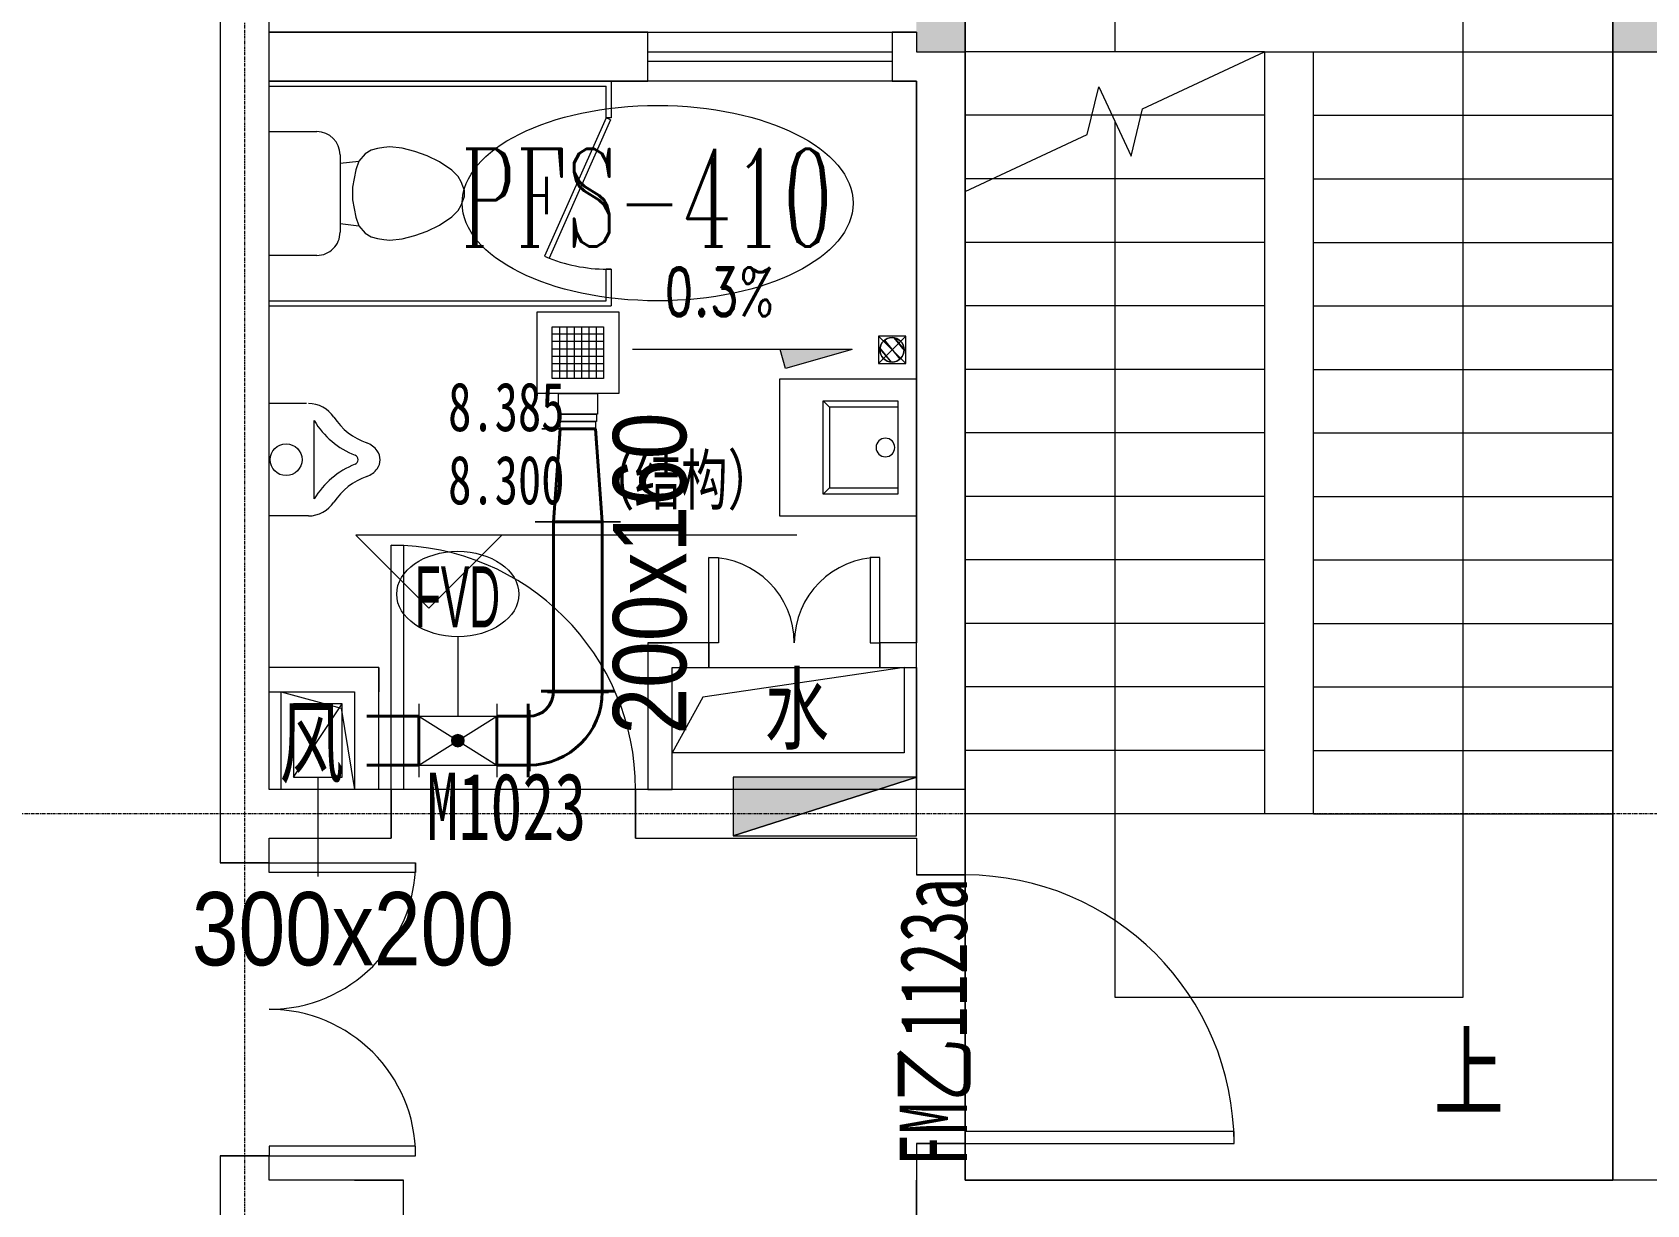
# Model space of a CAD drawing. Header units: millimetres. Extents: x 147619 to 200208, y -27981 to 8299.
# Drawn here: x 164431 to 171039, y -6250 to -1450 of the extents above; entities that cross this region are included whole.
import ezdxf

# ---------------------------------------------------------------- set-up
doc = ezdxf.new("R2010")
doc.units = ezdxf.units.MM
doc.linetypes.add('架空线', pattern=[3.97, 2.38, -1.59])
doc.linetypes.add('轴网线', pattern=[22.24, 12.7, -3.18, 3.18, -3.18])
for name, color, linetype, lineweight in [('0-1', 7, 'Continuous', 5), ('M-EQPM-IDEN', 7, 'Continuous', 5), ('M-HVAC-DUCT-IDEN', 7, 'Continuous', 5)]:
    doc.layers.add(name, color=color, linetype=linetype, lineweight=lineweight)
for name, color, linetype, lineweight, true_color in [('0-2', 7, 'Continuous', 5, 0x515151), ('A-ANNO-NOTE-1', 7, 'Continuous', 5, 0x515151), ('A-ANNO-NOTE-2', 7, 'Continuous', 5, 0x5151ff), ('A-ANNO-NOTE-3', 7, 'Continuous', 5, 0x888888), ('A-ANNO-NOTE-4', 7, 'Continuous', 5, 0xff8000), ('A-AREA-IDEN-1', 7, 'Continuous', 5, 0x515151), ('A-DETL-GENF-1', 7, 'Continuous', 5, 0xe1e1e1), ('A-DETL-GENF-2', 7, 'Continuous', 5, 0x515151), ('A-DETL-GENF-3', 7, 'Continuous', 5, 0x888888), ('A-DETL-GENF-4', 7, 'Continuous', 13, 0xff8000), ('A-DETL-GENF-5', 7, 'Continuous', 5, 0xff8000), ('A-DETL-MEDM-1', 7, 'Continuous', 5, 0x515151), ('A-DOOR-1', 7, 'Continuous', 5, 0x515151), ('A-DOOR-2', 7, 'Continuous', 5, 0x5151be), ('A-DOOR-IDEN-1', 7, 'Continuous', 5, 0x515151), ('A-FLOR-1', 7, 'Continuous', 5, 0x7f7f7f), ('A-GLAZ-2', 7, 'Continuous', 5, 0x515151), ('A-WALL-1', 7, 'Continuous', 5, 0x515151), ('G-ANNO-DIMS-1', 7, 'Continuous', 5, 0x515151), ('G-ANNO-DIMS-2', 7, 'Continuous', 5, 0x5151ff), ('I-WALL-1', 7, 'Continuous', 5, 0x515151), ('M-EQPM-1', 4, 'Continuous', 5, 0x00ffff), ('M-EQPM-IDEN-1', 3, 'Continuous', 5, 0x00ff00), ('M-HVAC-DUCT-1', 7, 'Continuous', 40, 0xff8000), ('M-HVAC-DUCT-2', 7, 'Continuous', 5, 0xff8000), ('M-HVAC-DUCT-3', 7, 'Continuous', 13, 0xff8000), ('M-HVAC-DUCT-ANNO-1', 7, 'Continuous', 5, 0xff8000), ('M-HVAC-DUCT-IDEN-1', 3, 'Continuous', 5, 0x00ff00), ('P-SANR-FIXT-1', 7, 'Continuous', 5, 0x515151), ('P-SANR-FIXT-2', 7, 'Continuous', 5, 0x5151ff), ('P-SANR-FIXT-HDLN-1', 7, 'Continuous', 5, 0x515151), ('S-GRID-1', 7, '轴网线', 5, 0x5151ff), ('S-STRS-1', 7, 'Continuous', 5, 0x515151), ('S-STRS-2', 7, '架空线', 5, 0x515151), ('S-STRS-ANNO-1', 7, 'Continuous', 5, 0x5151ff), ('S-STRS-IDEN-1', 7, 'Continuous', 5, 0x515151), ('S-STRS-MBND-1', 7, 'Continuous', 5, 0x515151)]:
    doc.layers.add(name, color=color, linetype=linetype, lineweight=lineweight, true_color=true_color)
doc.styles.add('Arial Unicode MS', font='ARIALUNI.TTF', dxfattribs={"width": 0.5, "height": 250})
doc.styles.add('Complex', font='complex_.ttf', dxfattribs={"width": 0.6, "height": 400})
doc.styles.add('RomanD_1', font='romand__.ttf', dxfattribs={"width": 0.7, "height": 200})
doc.styles.add('TJ_FangSong_Narrow_1', font='', dxfattribs={"height": 300})
doc.styles.add('仿宋', font='', dxfattribs={"width": 0.7, "height": 300})
doc.styles.add('仿宋_2', font='', dxfattribs={"width": 0.7, "height": 275})
doc.styles.add('仿宋_3', font='', dxfattribs={"width": 0.7, "height": 200})
doc.styles.get('TJ_FangSong_Narrow_1').set_extended_font_data('TJ_FangSong_Narrow')
doc.styles.get('仿宋').set_extended_font_data('FangSong')
doc.styles.get('仿宋_2').set_extended_font_data('FangSong')
doc.styles.get('仿宋_3').set_extended_font_data('FangSong')

# ---------------------------------------------------------------- blocks, each defined once
blk = doc.blocks.new('TJ单扇平开门 - M1023-2001523-10-003 三层空调通风平面图')
at = {"layer": 'A-DOOR-1'}
for p, q in [((450, -100), (500, -100)), ((450, -1100), (450, -100)), ((500, -100), (500, -1100)), ((500, -1100), (450, -1100))]:
    blk.add_line(p, q, dxfattribs=at)
at = {"layer": 'A-DOOR-2'}
blk.add_arc((500, -100), 1000, 180, 270, dxfattribs=at)
blk = doc.blocks.new('左右推拉窗 - C1015-1399711-10-003 三层空调通风平面图')
at = {"layer": 'A-GLAZ-2'}
for p, q in [((-490.5, -166.9), (-490.5, 33.1)), ((-490.5, 33.1), (509.5, 33.1)), ((509.5, 33.1), (509.5, -166.9)), ((-490.5, -46.9), (509.5, -46.9)), ((509.5, -86.9), (-490.5, -86.9)), ((509.5, -166.9), (-490.5, -166.9))]:
    blk.add_line(p, q, dxfattribs=at)
blk = doc.blocks.new('TJ小便器-壁挂式 - 标准-869850-10-003 三层空调通风平面图')
at = {"layer": 'A-DETL-GENF-2'}
for p, q in [((165553.2, -2970), (165400, -2970)), ((165400, -3430), (165400, -2970)), ((165585, -3360), (165585, -3040)), ((165561.2, -3430), (165400, -3430))]:
    blk.add_line(p, q, dxfattribs=at)
blk.add_circle((165470, -3200), 65, dxfattribs=at)
for centre, radius, start, end in [((165561.2, -3095), 125, 33.3897, 90), ((165889.6, -2878.5), 268.3, 213.3897, 250.50602), ((165875.5, -2866.2), 338.5, 210.89349, 248.60828), ((165770, -3216.3), 90, 36.06567, 70.50602), ((165792.4, -3200), 62.3, 323.93433, 36.06567), ((165875.5, -3533.8), 338.5, 111.39172, 149.10651), ((165744.7, -3200), 20, 291.39172, 68.60828), ((165770, -3183.7), 90, 289.49398, 323.93433), ((165889.6, -3521.5), 268.3, 109.49398, 146.6103), ((165561.2, -3305), 125, 270, 326.6103)]:
    blk.add_arc(centre, radius, start, end, dxfattribs=at)
blk = doc.blocks.new('消火栓明装 - 消火栓明装-1641868-10-003 三层空调通风平面图')
at = {"layer": 'A-DETL-GENF-3'}
blk.add_hatch(color=256, dxfattribs=at).paths.add_polyline_path([(-375, -240), (375, 0), (-375, 0), (-375, -100)], flags=0)
at = {"layer": 'A-DETL-GENF-2'}
for p, q in [((375, 0), (-375, 0)), ((-375, 0), (-375, -50)), ((375, 0), (218.8, -50)), ((218.8, -50), (375, 0)), ((375, -50), (375, 0)), ((218.8, -50), (-375, -240)), ((-375, -240), (218.8, -50)), ((-375, -50), (-375, -240)), ((375, -240), (375, -50)), ((-375, -240), (375, -240))]:
    blk.add_line(p, q, dxfattribs=at)
blk = doc.blocks.new('TJ单扇平开门 - FMB1222a-1649782-10-003 三层空调通风平面图')
at = {"layer": 'A-DOOR-1'}
for p, q in [((550, 1200), (500, 1200)), ((500, 1200), (500, 100)), ((550, 100), (550, 1200)), ((500, 100), (550, 100))]:
    blk.add_line(p, q, dxfattribs=at)
at = {"layer": 'A-DOOR-2'}
blk.add_arc((550, 100), 1100, 90, 180, dxfattribs=at)
blk = doc.blocks.new('单个座便器隔间 - 单个座便器隔间-1853707-10-003 三层空调通风平面图')
at = {"layer": 'P-SANR-FIXT-1'}
for p, q in [((-10, 0), (-10, 1400)), ((-10, 1400), (140, 1400)), ((140, 1400), (140, 1380)), ((148.1, 1398.3), (140, 1380)), ((148.1, 1398.3), (714.5, 1146.1)), ((760, 1400), (910, 1400)), ((760, 1400), (760, 1380)), ((910, 0), (910, 1400)), ((10, 0), (10, 1380)), ((140, 1380), (10, 1380)), ((140, 1380), (706.4, 1127.8)), ((890, 1380), (760, 1380)), ((890, 0), (890, 1380)), ((706.4, 1127.8), (714.5, 1146.1)), ((437.3, 799.5), (402.4, 786.8)), ((462.7, 799.5), (437.3, 799.5)), ((497.6, 786.8), (462.7, 799.5)), ((355, 748.7), (319.8, 697.9)), ((380.4, 774.1), (355, 748.7)), ((402.4, 786.8), (380.4, 774.1)), ((519.6, 774.1), (497.6, 786.8)), ((545, 748.7), (519.6, 774.1)), ((580.2, 697.9), (545, 748.7)), ((319.8, 697.9), (296.1, 647.1)), ((603.9, 647.1), (580.2, 697.9)), ((277.6, 596.3), (263.9, 545.3)), ((296.1, 647.1), (277.6, 596.3)), ((622.4, 596.3), (603.9, 647.1)), ((636.1, 545.3), (622.4, 596.3)), ((263.9, 545.3), (259.5, 494.7)), ((640.5, 494.7), (636.1, 545.3)), ((259.5, 494.7), (261.7, 469.4)), ((261.7, 469.4), (266.2, 443.9)), ((633.8, 443.9), (638.3, 469.4)), ((638.3, 469.4), (640.5, 494.7)), ((266.2, 443.9), (273, 418.5)), ((273, 418.5), (287.4, 393.1)), ((612.6, 393.1), (627, 418.5)), ((627, 418.5), (633.8, 443.9)), ((287.4, 393.1), (317.7, 367.7)), ((317.7, 367.7), (352.6, 355)), ((326.5, 290.9), (317.7, 367.7)), ((352.6, 355), (424.6, 342.3)), ((424.6, 342.3), (475.4, 342.3)), ((475.4, 342.3), (547.4, 355)), ((547.4, 355), (582.3, 367.7)), ((573.5, 290.9), (582.3, 367.7)), ((582.3, 367.7), (612.6, 393.1)), ((291.3, 290.9), (608.8, 290.9)), ((196.6, 0), (196.6, 196.2)), ((703.4, 196.2), (703.4, 0)), ((703.4, 0), (196.6, 0))]:
    blk.add_line(p, q, dxfattribs=at)
for centre, radius, start, end in [((88.8, 1389.2), 671.3, 338.77043, 0.92479), ((291.3, 196.2), 94.6, 90, 180), ((608.8, 196.2), 94.6, 360, 90)]:
    blk.add_arc(centre, radius, start, end, dxfattribs=at)
blk = doc.blocks.new('TJ双扇平开门 - M1222-1543866-10-003 三层空调通风平面图')
at = {"layer": 'A-DOOR-1'}
for p, q in [((-600, 100), (-600, 700)), ((-600, 700), (-560, 700)), ((-560, 700), (-560, 100)), ((600, 700), (560, 700)), ((560, 700), (560, 100)), ((600, 100), (600, 700)), ((-560, 100), (-600, 100)), ((560, 100), (600, 100))]:
    blk.add_line(p, q, dxfattribs=at)
at = {"layer": 'A-DOOR-2'}
for centre, start, end in [((-600, 100), 0, 90), ((600, 100), 90, 180)]:
    blk.add_arc(centre, 600, start, end, dxfattribs=at)
blk = doc.blocks.new('TJ双扇平开门 - FMC0723-2632172-10-003 三层空调通风平面图')
at = {"layer": 'A-DOOR-1'}
for p, q in [((-350, 50), (-350, 400)), ((-350, 400), (-310, 400)), ((-310, 400), (-310, 50)), ((350, 400), (310, 400)), ((310, 400), (310, 50)), ((350, 50), (350, 400)), ((-310, 50), (-350, 50)), ((310, 50), (350, 50))]:
    blk.add_line(p, q, dxfattribs=at)
at = {"layer": 'A-DOOR-2'}
for centre, start, end in [((-350, 50), 0, 90), ((350, 50), 90, 180)]:
    blk.add_arc(centre, 350, start, end, dxfattribs=at)
blk = doc.blocks.new('TJ地漏 - TJ卫生间地漏-1319877-10-003 三层空调通风平面图')
at = {"layer": 'P-SANR-FIXT-1'}
for start, end in [(90, 270), (270, 90)]:
    blk.add_arc((0, 0), 50, start, end, dxfattribs=at)
at = {"layer": 'P-SANR-FIXT-2'}
for p, q in [((-9.5, -49.1), (-50, 0.2)), ((-6.9, -49.5), (-49.9, 2.9)), ((30.8, -39.4), (-32.6, 37.9)), ((49.5, -6.9), (2.9, 49.9)), ((49.8, -4.5), (5.3, 49.7))]:
    blk.add_line(p, q, dxfattribs=at)
blk.add_circle((0, 0), 50, dxfattribs=at)
at = {"layer": 'P-SANR-FIXT-HDLN-1'}
for p, q in [((-56, -56), (56, 56)), ((56, -56), (-56, 56)), ((56, 56), (-56, 56)), ((-56, 56), (-56, -56)), ((56, -56), (56, 56)), ((-56, -56), (56, -56))]:
    blk.add_line(p, q, dxfattribs=at)
blk = doc.blocks.new('TJ洗脸盆-矩形 - 560 mmx560 mm-866088-10-003 三层空调通风平面图')
at = {"layer": 'P-SANR-FIXT-1'}
for p, q in [((167490, -2870), (167490, -3430)), ((168050, -2870), (167490, -2870)), ((168050, -3430), (168050, -2870)), ((167668.8, -2959.5), (167973.8, -2959.5)), ((167668.8, -3340.5), (167668.8, -2959.5)), ((167668.8, -2959.5), (167694.2, -2984.9)), ((167973.8, -2959.5), (167973.8, -3340.5)), ((167973.8, -2984.9), (167694.2, -2984.9)), ((167694.2, -2984.9), (167694.2, -3315.1)), ((167694.2, -3315.1), (167668.8, -3340.5)), ((167973.8, -3340.5), (167668.8, -3340.5)), ((167694.2, -3315.1), (167973.8, -3315.1)), ((167490, -3430), (168050, -3430))]:
    blk.add_line(p, q, dxfattribs=at)
for start, end in [(90, 270), (270, 90)]:
    blk.add_arc((167923, -3150), 38.1, start, end, dxfattribs=at)
blk = doc.blocks.new('高程点 - 相对高程点-103621-10-003 三层空调通风平面图')
at = {"layer": 'G-ANNO-DIMS-2'}
for p, q in [((15.062, 2.987), (-2.987, 2.987)), ((0, 0), (-2.987, 2.987)), ((0, 0), (2.987, 2.987))]:
    blk.add_line(p, q, dxfattribs=at)
blk = doc.blocks.new('TJ符号_排水箭头_小 - 排水箭头 小-2094220-10-003 三层空调通风平面图')
at = {"layer": 'A-ANNO-NOTE-3'}
blk.add_hatch(color=256, dxfattribs=at).paths.add_polyline_path([(2.73, 0.78), (2.953, 0), (0, 0)], flags=0)
at = {"layer": 'A-ANNO-NOTE-2'}
for p, q in [((0, 0), (2.73, 0.78)), ((2.73, 0.78), (2.953, 0)), ((0, 0), (9, 0))]:
    blk.add_line(p, q, dxfattribs=at)
blk = doc.blocks.new('YXQH_AR_B9-20_rvt-1-10-003 三层空调通风平面图')
at = {"layer": 'A-DETL-GENF-1'}
h = blk.add_hatch(color=256, dxfattribs=at)
h.paths.add_polyline_path([(182450, -17650), (182950, -17650), (182950, -17150), (182450, -17150)], flags=0)
h.paths.add_polyline_path([(165465.9, -17650), (165600, -17650), (165600, -17050), (165000, -17050), (165000, -17650), (165200, -17650)], flags=0)
h.paths.add_polyline_path([(159500, -17650), (159500, -17200), (159050, -17200), (159050, -17525), (159056, -17525), (159056, -17575), (159050, -17575), (159050, -17650), (159250, -17650)], flags=0)
h.paths.add_polyline_path([(174300, -17650), (174300, -17050), (173700, -17050), (173700, -17650), (174078.7, -17650)], flags=0)
h.paths.add_polyline_path([(170970.6, -9250), (171250, -9250), (171250, -8750), (170750, -8750), (170750, -9250), (170900, -9250)], flags=0)
h.paths.add_polyline_path([(176800, -9050), (176800, -8500), (176300, -8500), (176300, -9050), (176600, -9050)], flags=0)
h.paths.add_polyline_path([(165000, -9000), (165500, -9000), (165500, -8500), (165000, -8500)], flags=0)
h.paths.add_polyline_path([(182691.5, -8950), (182950, -8950), (182950, -8450), (182450, -8450), (182450, -8950)], flags=0)
h.paths.add_polyline_path([(156425, -8950), (156425, -8946), (156475, -8946), (156475, -8950), (156850, -8950), (156850, -8450), (156350, -8450), (156350, -8950)], flags=0)
h.paths.add_polyline_path([(182791.4, -7000), (182950, -7000), (182950, -6500), (182550, -6500.7), (182550, -7000), (182750, -7000)], flags=0)
h.paths.add_polyline_path([(168050, -1530), (168250, -1530), (168250, -1130), (168050, -1130), (168050, -1450)], flags=0)
h.paths.add_polyline_path([(170900, -1530), (171100, -1530), (171100, -1130), (170900, -1130)], flags=0)
h.paths.add_polyline_path([(173750, -1530), (173950, -1530), (173950, -1130), (173750, -1130), (173750, -1450)], flags=0)
h.paths.add_polyline_path([(176400, -350), (176800, -350), (176800, 250), (176200, 250), (176200, -350), (176231.9, -350)], flags=0)
h.paths.add_polyline_path([(165400, -250), (165500, -250), (165500, 250), (165000, 250), (165000, -250), (165240, -250)], flags=0)
h.paths.add_polyline_path([(156408.8, -250), (156850, -250), (156850, 250), (156350, 250), (156350, -250)], flags=0)
h.paths.add_polyline_path([(171093.6, -150), (171100, -150), (171100, 250), (170900, 250), (170900, -150)], flags=0)
h.paths.add_polyline_path([(173750, -150), (173950, -150), (173950, 250), (173750, 250), (173750, 50)], flags=0)
h.paths.add_polyline_path([(168226.5, -150), (168250, -150), (168250, 250), (168050, 250), (168050, -150), (168223.3, -150)], flags=0)
at = {"layer": '0-2'}
for p, q in [((168000, -4050), (167176.1, -4172.6)), ((165450, -4150), (165695, -4217.6)), ((165695, -4217.6), (165750, -4550)), ((167176.1, -4172.6), (167050, -4400))]:
    blk.add_line(p, q, dxfattribs=at)
at = {"layer": 'A-DETL-MEDM-1'}
for p, q in [((168050, -1450), (168050, -1530)), ((168050, -1530), (168250, -1530)), ((170900, -1530), (171100, -1530))]:
    blk.add_line(p, q, dxfattribs=at)
at = {"layer": 'A-FLOR-1'}
for p, q in [((165400, -1650), (165400, -1450)), ((165400, -1450), (166950, -1450)), ((167950, -1450), (168050, -1450)), ((166800, -1650), (165400, -1650)), ((166950, -1650), (166800, -1650)), ((168050, -1650), (167950, -1650)), ((168050, -2870), (168050, -1650)), ((165400, -4050), (165400, -2570)), ((168050, -3430), (168050, -2870)), ((168050, -3950), (168050, -3430)), ((168050, -4050), (168050, -3950)), ((165400, -4150), (165400, -4050)), ((167050, -4050), (167200, -4050)), ((167050, -4400), (167050, -4050)), ((167200, -4050), (167900, -4050)), ((167900, -4050), (168000, -4050)), ((168000, -4050), (168000, -4400)), ((168050, -4500), (168050, -4050)), ((165400, -4550), (165400, -4150)), ((165450, -4550), (165450, -4150)), ((165450, -4150), (165750, -4150)), ((165750, -4150), (165750, -4550)), ((168000, -4400), (167050, -4400)), ((165750, -4550), (165400, -4550)), ((165850, -4550), (165750, -4550)), ((165950, -4550), (165850, -4550)), ((166900, -4550), (165950, -4550)), ((166950, -4550), (166900, -4550)), ((167050, -4550), (166950, -4550)), ((167300, -4550), (167050, -4550)), ((168050, -4550), (168050, -4500)), ((168250, -4550), (168050, -4550)), ((168250, -4900), (168250, -4550)), ((168250, -5950), (168250, -4900)), ((168250, -6150), (168250, -5950)), ((170900, -6150), (168250, -6150)), ((171100, -6150), (170900, -6150))]:
    blk.add_line(p, q, dxfattribs=at)
at = {"layer": 'A-WALL-1'}
for p, q in [((165200, 50), (165200, -4550)), ((165200, 50), (165200, -4550)), ((165400, -1450), (165400, 50)), ((168250, -1530), (168250, 50)), ((170900, 50), (170900, -6150)), ((166950, -1450), (165400, -1450)), ((166950, -1450), (165400, -1450)), ((166950, -1650), (166950, -1450)), ((168050, -1450), (167950, -1450)), ((168050, -1450), (167950, -1450)), ((168250, -2101.2), (168250, -1530)), ((170900, -1530), (170900, -4650)), ((165400, -1650), (166950, -1650)), ((165400, -1650), (166800, -1650)), ((165400, -4050), (165400, -1650)), ((166800, -1650), (166950, -1650)), ((167950, -1650), (168050, -1650)), ((167950, -1650), (168050, -1650)), ((168050, -1650), (168050, -3950)), ((168050, -1650), (168050, -2870)), ((168250, -4900), (168250, -2101.2)), ((168250, -4900), (168250, -2101.2)), ((165400, -4050), (165400, -2570)), ((168050, -2870), (168050, -3430)), ((168050, -3430), (168050, -3950)), ((166950, -3950), (166950, -4550)), ((167050, -3950), (166950, -3950)), ((167200, -3950), (167050, -3950)), ((167200, -4050), (167200, -3950)), ((168050, -3950), (167900, -3950)), ((167900, -3950), (167900, -4050)), ((168050, -4050), (168050, -3950)), ((165850, -4050), (165400, -4050)), ((165850, -4050), (165400, -4050)), ((165850, -4150), (165850, -4050)), ((165850, -4050), (165850, -4150)), ((167050, -4550), (167050, -4050)), ((167050, -4050), (167200, -4050)), ((167900, -4050), (168050, -4050)), ((168050, -4050), (168050, -4550)), ((168050, -4050), (168050, -4500)), ((165400, -4150), (165750, -4150)), ((165400, -4150), (165750, -4150)), ((165400, -4550), (165400, -4150)), ((165400, -4550), (165400, -4150)), ((165750, -4150), (165750, -4550)), ((165750, -4150), (165750, -4550)), ((165850, -4550), (165850, -4150)), ((165850, -4550), (165850, -4150)), ((165200, -4550), (165200, -4850)), ((165200, -4550), (165200, -4850)), ((165750, -4550), (165400, -4550)), ((165750, -4550), (165400, -4550)), ((165900, -4550), (165850, -4550)), ((165900, -4550), (165850, -4550)), ((165900, -4750), (165900, -4550)), ((165900, -4550), (165900, -4750)), ((166950, -4550), (166900, -4550)), ((166900, -4550), (166900, -4750)), ((166950, -4550), (166900, -4550)), ((166900, -4750), (166900, -4550)), ((166950, -4550), (167050, -4550)), ((168050, -4550), (167050, -4550)), ((167300, -4550), (167050, -4550)), ((168050, -4500), (168050, -4550)), ((170900, -4650), (170900, -6150)), ((165400, -4750), (165900, -4750)), ((165400, -4750), (165900, -4750)), ((165400, -4850), (165400, -4750)), ((165400, -4850), (165400, -4750)), ((166900, -4750), (168050, -4750)), ((166900, -4750), (168050, -4750)), ((168050, -4750), (168050, -4900)), ((168050, -4750), (168050, -4900)), ((165200, -4850), (165400, -4850)), ((165400, -4850), (165200, -4850)), ((168050, -4900), (168250, -4900)), ((168250, -4900), (168050, -4900)), ((168250, -6000), (168050, -6000)), ((168050, -6000), (168050, -6150)), ((168050, -6000), (168250, -6000)), ((168050, -6000), (168050, -6150)), ((168250, -6150), (168250, -6000)), ((168250, -6150), (168250, -6000)), ((165400, -6050), (165200, -6050)), ((165200, -6050), (165200, -6350)), ((165200, -6050), (165400, -6050)), ((165200, -6050), (165200, -6350)), ((165400, -6150), (165400, -6050)), ((165400, -6150), (165400, -6050)), ((165750, -6150), (165400, -6150)), ((165750, -6150), (165400, -6150)), ((165950, -6150), (165750, -6150)), ((165750, -6150), (165950, -6150)), ((165950, -11500), (165950, -6150)), ((165950, -11500), (165950, -6150)), ((168050, -6150), (168050, -6350)), ((168050, -6350), (168050, -6150)), ((170900, -6150), (168250, -6150)), ((170900, -6150), (168250, -6150))]:
    blk.add_line(p, q, dxfattribs=at)
at = {"layer": 'I-WALL-1'}
for p, q in [((166950, -3950), (166950, -4550)), ((166950, -3950), (167050, -3950)), ((167200, -3950), (167050, -3950)), ((167200, -3950), (167200, -4050)), ((168050, -3950), (167900, -3950)), ((167900, -4050), (167900, -3950)), ((167050, -4550), (167050, -4050)), ((167050, -4050), (167200, -4050)), ((167900, -4050), (168050, -4050))]:
    blk.add_line(p, q, dxfattribs=at)
at = {"layer": 'S-GRID-1'}
for p, q in [((165300, 7499.5), (165300, -27181.2)), ((199020.5, -4650), (148552.6, -4650))]:
    blk.add_line(p, q, dxfattribs=at)
at = {"layer": 'S-STRS-1'}
for p, q in [((168250, 50), (168250, -1530)), ((170900, -1530), (170900, 50)), ((169475, -1530), (168250, -1530)), ((168250, -1530), (168250, -1790)), ((168250, -1530), (168250, -1790)), ((169475, -1530), (169675, -1530)), ((169475, -1530), (169475, -1790)), ((169675, -1530), (170900, -1530)), ((169675, -1790), (169675, -1530)), ((170900, -1790), (170900, -1530)), ((170900, -1790), (170900, -1530)), ((168250, -1790), (168250, -2050)), ((168250, -1790), (168250, -2050)), ((168768.3, -1790), (168250, -1790)), ((168850.6, -1790), (168768.3, -1790)), ((168969.2, -1790), (168850.6, -1790)), ((169475, -1790), (168969.2, -1790)), ((169475, -1790), (169475, -2050)), ((169675, -2050), (169675, -1790)), ((169675, -1790), (170900, -1790)), ((170900, -2050), (170900, -1790)), ((170900, -2050), (170900, -1790)), ((168250, -2050), (168250, -2101.2)), ((168250, -2050), (168250, -2101.2)), ((168359.9, -2050), (168250, -2050)), ((168250, -2101.2), (168250, -2310)), ((169475, -2050), (168359.9, -2050)), ((169475, -2050), (169475, -2310)), ((169675, -2310), (169675, -2050)), ((169675, -2050), (170900, -2050)), ((170900, -2310), (170900, -2050)), ((170900, -2310), (170900, -2050)), ((168250, -2310), (168250, -2570)), ((169475, -2310), (168250, -2310)), ((169475, -2310), (169475, -2570)), ((169675, -2570), (169675, -2310)), ((169675, -2310), (170900, -2310)), ((170900, -2570), (170900, -2310)), ((170900, -2570), (170900, -2310)), ((168250, -2570), (168250, -2830)), ((169475, -2570), (168250, -2570)), ((169475, -2570), (169475, -2830)), ((169675, -2830), (169675, -2570)), ((169675, -2570), (170900, -2570)), ((170900, -2830), (170900, -2570)), ((170900, -2830), (170900, -2570)), ((168250, -2830), (168250, -3090)), ((169475, -2830), (168250, -2830)), ((169475, -2830), (169475, -3090)), ((169675, -3090), (169675, -2830)), ((169675, -2830), (170900, -2830)), ((170900, -3090), (170900, -2830)), ((170900, -3090), (170900, -2830)), ((168250, -3090), (168250, -3350)), ((169475, -3090), (168250, -3090)), ((169475, -3090), (169475, -3350)), ((169675, -3350), (169675, -3090)), ((169675, -3090), (170900, -3090)), ((170900, -3350), (170900, -3090)), ((170900, -3350), (170900, -3090)), ((168250, -3350), (168250, -3610)), ((169475, -3350), (168250, -3350)), ((169475, -3350), (169475, -3610)), ((169675, -3610), (169675, -3350)), ((169675, -3350), (170900, -3350)), ((170900, -3610), (170900, -3350)), ((170900, -3610), (170900, -3350)), ((168250, -3610), (168250, -3870)), ((169475, -3610), (168250, -3610)), ((169475, -3610), (169475, -3870)), ((169675, -3870), (169675, -3610)), ((169675, -3610), (170900, -3610)), ((170900, -3870), (170900, -3610)), ((170900, -3870), (170900, -3610)), ((168250, -3870), (168250, -4130)), ((169475, -3870), (168250, -3870)), ((169475, -3870), (169475, -4130)), ((169675, -4130), (169675, -3870)), ((169675, -3870), (170900, -3870)), ((170900, -4130), (170900, -3870)), ((170900, -4130), (170900, -3870)), ((168250, -4130), (168250, -4390)), ((169475, -4130), (168250, -4130)), ((169475, -4130), (169475, -4390)), ((169675, -4390), (169675, -4130)), ((169675, -4130), (170900, -4130)), ((170900, -4390), (170900, -4130)), ((170900, -4390), (170900, -4130)), ((168250, -4390), (168250, -4650)), ((169475, -4390), (168250, -4390)), ((169475, -4390), (169475, -4650)), ((169675, -4650), (169675, -4390)), ((169675, -4390), (170900, -4390)), ((170900, -4650), (170900, -4390)), ((170900, -4650), (170900, -4390)), ((168250, -4650), (168250, -4900)), ((169475, -4650), (168250, -4650)), ((169675, -4650), (169475, -4650)), ((169675, -4650), (170900, -4650)), ((170900, -6150), (170900, -4650)), ((168250, -4900), (168250, -5950)), ((168250, -5950), (168250, -6150)), ((168250, -6150), (170900, -6150))]:
    blk.add_line(p, q, dxfattribs=at)
at = {"layer": 'S-STRS-2'}
for p, q in [((169475, -1530), (168250, -1530)), ((168768.3, -1790), (168250, -1790)), ((168850.6, -1790), (168768.3, -1790)), ((168969.2, -1790), (168850.6, -1790)), ((169475, -1790), (168969.2, -1790)), ((169675, -1790), (170900, -1790)), ((168359.9, -2050), (168250, -2050)), ((169475, -2050), (168359.9, -2050)), ((169675, -2050), (170900, -2050)), ((169475, -2310), (168250, -2310)), ((169675, -2310), (170900, -2310)), ((169475, -2570), (168250, -2570)), ((169675, -2570), (170900, -2570)), ((169475, -2830), (168250, -2830)), ((169675, -2830), (170900, -2830)), ((169475, -3090), (168250, -3090)), ((169675, -3090), (170900, -3090)), ((169475, -3350), (168250, -3350)), ((169675, -3350), (170900, -3350)), ((169475, -3610), (168250, -3610)), ((169675, -3610), (170900, -3610)), ((169475, -3870), (168250, -3870)), ((169675, -3870), (170900, -3870)), ((169475, -4130), (168250, -4130)), ((169675, -4130), (170900, -4130)), ((169475, -4390), (168250, -4390)), ((169675, -4390), (170900, -4390)), ((169675, -4650), (170900, -4650))]:
    blk.add_line(p, q, dxfattribs=at)
at = {"layer": 'S-STRS-ANNO-1'}
for p, q in [((168862.5, -740), (168862.5, -1530)), ((170287.5, -1530), (170287.5, -740)), ((170287.5, -1790), (170287.5, -1530)), ((168862.5, -1815.6), (168862.5, -2050)), ((170287.5, -2050), (170287.5, -1790)), ((168862.5, -2050), (168862.5, -2310)), ((170287.5, -2310), (170287.5, -2050)), ((168862.5, -2310), (168862.5, -2570)), ((170287.5, -2570), (170287.5, -2310)), ((168862.5, -2570), (168862.5, -2830)), ((170287.5, -2830), (170287.5, -2570)), ((168862.5, -2830), (168862.5, -3090)), ((170287.5, -3090), (170287.5, -2830)), ((168862.5, -3090), (168862.5, -3350)), ((170287.5, -3350), (170287.5, -3090)), ((168862.5, -3350), (168862.5, -3610)), ((170287.5, -3610), (170287.5, -3350)), ((168862.5, -3610), (168862.5, -3870)), ((170287.5, -3870), (170287.5, -3610)), ((168862.5, -3870), (168862.5, -4130)), ((170287.5, -4130), (170287.5, -3870)), ((168862.5, -4130), (168862.5, -4390)), ((170287.5, -4390), (170287.5, -4130)), ((168862.5, -4390), (168862.5, -4650)), ((170287.5, -4650), (170287.5, -4390)), ((168862.5, -4650), (168862.5, -5400)), ((170287.5, -5400), (170287.5, -4650)), ((168862.5, -5400), (170287.5, -5400))]:
    blk.add_line(p, q, dxfattribs=at)
at = {"layer": 'S-STRS-MBND-1'}
for p, q in [((168975.8, -1762.8), (169475, -1530)), ((168749.2, -1868.4), (168796.5, -1674)), ((168796.5, -1674), (168928.5, -1957.2)), ((168928.5, -1957.2), (168975.8, -1762.8)), ((168250, -2101.2), (168749.2, -1868.4))]:
    blk.add_line(p, q, dxfattribs=at)
at = {"layer": '0-2'}
for name, p, rotation in [('左右推拉窗 - C1015-1399711-10-003 三层空调通风平面图', (167459.5, -1616.9), 180), ('单个座便器隔间 - 单个座便器隔间-1853707-10-003 三层空调通风平面图', (165400, -1660), 269.9999999999997), ('TJ地漏 - TJ卫生间地漏-1319877-10-003 三层空调通风平面图', (167950, -2750), 180), ('TJ单扇平开门 - M1023-2001523-10-003 三层空调通风平面图', (166400, -4650), 180), ('TJ双扇平开门 - M1222-1543866-10-003 三层空调通风平面图', (165300, -5450), 270), ('TJ单扇平开门 - FMB1222a-1649782-10-003 三层空调通风平面图', (168150, -5450), 270)]:
    blk.add_blockref(name, p, dxfattribs=dict(at, rotation=rotation))
at = {"layer": '0-2', "xscale": 100, "yscale": 100, "zscale": 100, "rotation": 180}
blk.add_blockref('TJ符号_排水箭头_小 - 排水箭头 小-2094220-10-003 三层空调通风平面图', (167787.5, -2748.4), dxfattribs=at)
at = {"layer": '0-2'}
for name, p in [('TJ洗脸盆-矩形 - 560 mmx560 mm-866088-10-003 三层空调通风平面图', (0, 0)), ('TJ小便器-壁挂式 - 标准-869850-10-003 三层空调通风平面图', (0, 0)), ('TJ双扇平开门 - FMC0723-2632172-10-003 三层空调通风平面图', (167550, -4000)), ('消火栓明装 - 消火栓明装-1641868-10-003 三层空调通风平面图', (167675, -4500))]:
    blk.add_blockref(name, p, dxfattribs=at)
at = {"layer": '0-2', "xscale": 99.99999999999993, "yscale": 99.99999999999993, "zscale": 99.99999999999993}
blk.add_blockref('高程点 - 相对高程点-103621-10-003 三层空调通风平面图', (166054.2, -3808.2), dxfattribs=at)
at = {"layer": 'A-ANNO-NOTE-1', "insert": (167017.9, -2412.7), "char_height": 200, "width": 611.688, "attachment_point": 1, "style": 'RomanD_1'}
blk.add_mtext('0.3%', dxfattribs=at)
at = {"layer": 'A-AREA-IDEN-1', "char_height": 275, "width": 347.932, "attachment_point": 1, "style": '仿宋_2'}
for s, insert in [('\\f仿宋|b0|i0|c134|p49|;\\W.7;水', (167429.1, -4081.9)), ('\\f仿宋|b0|i0|c134|p49|;\\W.7;风', (165442.3, -4219.9))]:
    blk.add_mtext(s, dxfattribs=dict(at, insert=insert))
at = {"layer": 'A-DOOR-IDEN-1', "insert": (166044.1, -4481.8), "char_height": 275, "width": 869.831, "attachment_point": 1, "style": '仿宋_2'}
blk.add_mtext('M1023', dxfattribs=at)
at = {"layer": 'A-DOOR-IDEN-1', "insert": (167981.8, -6092.9), "char_height": 275, "width": 1565.696, "attachment_point": 1, "rotation": 90, "style": '仿宋_2'}
blk.add_mtext('FM乙1123a', dxfattribs=at)
at = {"layer": 'G-ANNO-DIMS-1', "insert": (166133.2, -2883), "char_height": 200, "width": 1730.384, "attachment_point": 1, "line_spacing_factor": 0.898273, "style": '仿宋_3'}
blk.add_mtext('8.385\\P8.300 （结构）', dxfattribs=at)
at = {"layer": 'S-STRS-IDEN-1', "insert": (170167.7, -5555.4), "char_height": 300, "width": 377.275, "attachment_point": 1, "line_spacing_factor": 0.898273, "style": '仿宋'}
blk.add_mtext('\\f仿宋|b0|i0|c134|p49|;\\W.7;上', dxfattribs=at)
blk = doc.blocks.new('M_VD吊顶导管式风机 - PFS-410-2516313-10-003 三层空调通风平面图')
at = {"layer": 'M-EQPM-1'}
for p, q in [((-167, -167), (-167, 167)), ((-167, 167), (167, 167)), ((167, 167), (167, -167)), ((-105.5, 105.5), (105.5, 105.5)), ((-105.5, -105.5), (-105.5, 105.5)), ((-105.5, 75.4), (105.5, 75.4)), ((-75.4, 105.5), (-75.4, -105.5)), ((-45.2, 105.5), (-45.2, -105.5)), ((-15.1, 105.5), (-15.1, -105.5)), ((15.1, 105.5), (15.1, -105.5)), ((45.2, 105.5), (45.2, -105.5)), ((75.4, 105.5), (75.4, -105.5)), ((105.5, 105.5), (105.5, -105.5)), ((167, -80), (167, 80)), ((167, 80), (252, 80)), ((252, 80), (252, -80)), ((252, -76), (252, 76)), ((252, 76), (282, 76)), ((282, 76), (282, -76)), ((282, -72), (282, 72)), ((282, 72), (312, 72)), ((-105.5, 45.2), (105.5, 45.2)), ((-105.5, 15.1), (105.5, 15.1)), ((-105.5, -15.1), (105.5, -15.1)), ((-105.5, -45.2), (105.5, -45.2)), ((-105.5, -75.4), (105.5, -75.4)), ((105.5, -105.5), (-105.5, -105.5)), ((252, -80), (167, -80)), ((282, -76), (252, -76)), ((312, -72), (282, -72)), ((167, -167), (-167, -167))]:
    blk.add_line(p, q, dxfattribs=at)
blk = doc.blocks.new('过渡件_天圆地方_长度 - 45 度-2485725-10-003 三层空调通风平面图')
at = {"layer": 'M-HVAC-DUCT-1'}
for p, q in [((380, 72), (0, 100)), ((0, -100), (0, 100)), ((299.8, 77.9), (380, 72)), ((380, 72), (380, 0)), ((380, 0), (380, -72)), ((0, -100), (380, -72)), ((380, -72), (300.6, -77.9))]:
    blk.add_line(p, q, dxfattribs=at)
at = {"layer": 'M-HVAC-DUCT-2'}
for p, q in [((0, 100), (0, 175)), ((0, 175), (0, -175)), ((380, 147), (380, -72.1)), ((380, 72.1), (380, 147)), ((0, -175), (0, -100))]:
    blk.add_line(p, q, dxfattribs=at)
blk = doc.blocks.new('弯头_矩形弯头_弧形_法兰 - 1_0 W-2485732-10-003 三层空调通风平面图')
at = {"layer": 'M-HVAC-DUCT-1'}
for p, q in [((-150, 203), (-125, 203)), ((150, 203), (-150, 203)), ((-125, 203), (125, 203)), ((-125, 200), (-125, 203)), ((125, 200), (-125, 200)), ((125, 203), (125, 200)), ((125, 203), (150, 203)), ((-203, 125), (-203, 150)), ((-203, 150), (-203, -150)), ((-203, -125), (-203, 125)), ((-203, 125), (-200, 125)), ((-200, 125), (-200, -125)), ((-203, -150), (-203, -125)), ((-200, -125), (-203, -125))]:
    blk.add_line(p, q, dxfattribs=at)
for radius in [100, 300]:
    blk.add_arc((-200, 200), radius, 270, 0, dxfattribs=at)
blk = doc.blocks.new('防火阀_70_-矩形 - FVD-2517552-10-003 三层空调通风平面图')
at = {"layer": 'A-DETL-GENF-4'}
blk.add_hatch(color=256, dxfattribs=at).paths.add_polyline_path([(0, -25), (6.5, -24.1), (12.5, -21.7), (17.7, -17.7), (21.7, -12.5), (24.1, -6.5), (25, 0), (24.1, 6.5), (21.7, 12.5), (17.7, 17.7), (11, 22.3), (6.5, 24.1), (0, 25), (-6.5, 24.1), (-12.5, 21.7), (-17.7, 17.7), (-21.7, 12.5), (-24.1, 6.5), (-25, 0), (-24.1, -6.5), (-21.7, -12.5), (-17.7, -17.7), (-12.5, -21.7), (-6.5, -24.1)], flags=0)
at = {"layer": 'A-DETL-GENF-5'}
for p, q in [((-160, 150), (-160, -150)), ((160, 150), (160, -150)), ((-160, -100), (160, 100)), ((-160, 100), (160, -100)), ((-160, 100), (160, 100)), ((-160, -100), (160, -100))]:
    blk.add_line(p, q, dxfattribs=at)
blk.add_circle((0, 0), 25, dxfattribs=at)
for start, end in [(360, 180), (180, 360)]:
    blk.add_arc((0, 0), 25, start, end, dxfattribs=at)
at = {"layer": 'M-HVAC-DUCT-3'}
blk.add_line((0, 425), (0, 100), dxfattribs=at)
blk = doc.blocks.new('TJ_设备标注-样式二 - 封闭式-586405-10-003 三层空调通风平面图')
at = {"layer": 'M-EQPM-IDEN'}
blk.add_ellipse((0.458, 0.2), major_axis=(-8, 0), ratio=0.5, dxfattribs=at)

msp = doc.modelspace()

# ---------------------------------------------------------------- linework, layer by layer
at = {"layer": 'A-ANNO-NOTE-4'}
msp.add_ellipse((166172.7, -3750), major_axis=(-250, 0), ratio=0.7, dxfattribs=at)
at = {"layer": 'M-HVAC-DUCT-1'}
for p, q in [((166564.2, -3453.8), (166764.2, -3453.8)), ((166564.2, -4147), (166564.2, -3453.8)), ((166764.2, -4147), (166764.2, -3453.8)), ((165800, -4250), (166012.7, -4250)), ((166012.7, -4250), (166012.7, -4450)), ((166332.7, -4450), (166332.7, -4250)), ((166332.7, -4250), (166461.2, -4250)), ((165800, -4450), (166012.7, -4450)), ((166332.7, -4450), (166461.2, -4450))]:
    msp.add_line(p, q, dxfattribs=at)
at = {"layer": 'M-HVAC-DUCT-ANNO-1'}
for p, q in [((165500, -4500), (165700, -4200)), ((165500, -4200), (165500, -4500)), ((165700, -4200), (165500, -4200)), ((165700, -4500), (165700, -4200)), ((165500, -4500), (165700, -4500))]:
    msp.add_line(p, q, dxfattribs=at)
at = {"layer": 'M-HVAC-DUCT-IDEN'}
msp.add_line((165600, -4500), (165600, -4906.2), dxfattribs=at)

# ---------------------------------------------------------------- block references
at = {"layer": '0-1'}
msp.add_blockref('YXQH_AR_B9-20_rvt-1-10-003 三层空调通风平面图', (0, 0), dxfattribs=at)
at = {"layer": 'M-EQPM-1', "rotation": 269.9999999999996}
msp.add_blockref('M_VD吊顶导管式风机 - PFS-410-2516313-10-003 三层空调通风平面图', (166664.2, -2761.8), dxfattribs=at)
at = {"layer": 'M-EQPM-IDEN', "xscale": 99.99999999999993, "yscale": 99.99999999999993, "zscale": 99.99999999999993}
msp.add_blockref('TJ_设备标注-样式二 - 封闭式-586405-10-003 三层空调通风平面图', (166945, -2169.4), dxfattribs=at)
at = {"layer": 'M-HVAC-DUCT-1', "rotation": 89.99999999999984}
msp.add_blockref('过渡件_天圆地方_长度 - 45 度-2485725-10-003 三层空调通风平面图', (166664.2, -3453.8), dxfattribs=at)
at = {"layer": 'M-HVAC-DUCT-1'}
msp.add_blockref('弯头_矩形弯头_弧形_法兰 - 1_0 W-2485732-10-003 三层空调通风平面图', (166664.2, -4350), dxfattribs=at)
at = {"layer": 'M-HVAC-DUCT-3'}
msp.add_blockref('防火阀_70_-矩形 - FVD-2517552-10-003 三层空调通风平面图', (166172.7, -4350), dxfattribs=at)

# ---------------------------------------------------------------- texts
at = {"layer": 'A-ANNO-NOTE-4', "insert": (165996.4, -3636.5), "char_height": 250, "width": 420.886, "attachment_point": 1, "style": 'Arial Unicode MS'}
msp.add_mtext('FVD', dxfattribs=at)
at = {"layer": 'M-EQPM-IDEN-1', "insert": (166185.8, -1927.5), "char_height": 400, "width": 1962.531, "attachment_point": 1, "style": 'Complex'}
msp.add_mtext('PFS-410', dxfattribs=at)
at = {"layer": 'M-HVAC-DUCT-IDEN-1', "insert": (166807.7, -4325.2), "char_height": 300, "width": 1226.582, "attachment_point": 1, "rotation": 90, "style": 'TJ_FangSong_Narrow_1'}
msp.add_mtext('200x160', dxfattribs=at)
at = {"layer": 'M-HVAC-DUCT-IDEN-1', "insert": (165084, -4970), "char_height": 300, "width": 1242.616, "attachment_point": 1, "style": 'TJ_FangSong_Narrow_1'}
msp.add_mtext('300x200', dxfattribs=at)

doc.saveas('drawing.dxf')
